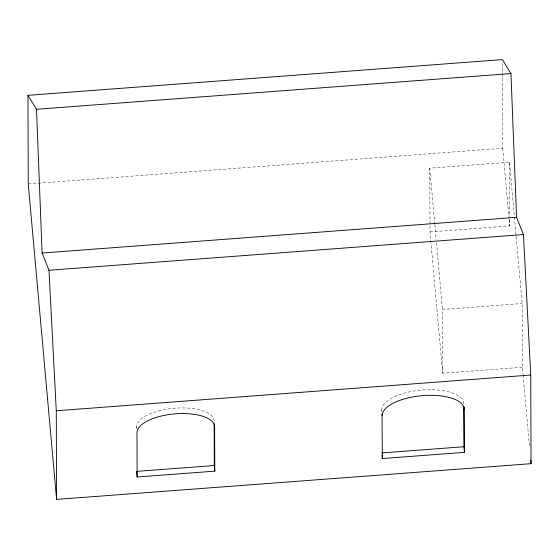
<?xml version="1.0" encoding="UTF-8"?>
<svg xmlns="http://www.w3.org/2000/svg" width="559" height="559" viewBox="0 0 559 559"><rect width="100%" height="100%" fill="white"/><g stroke="black" fill="none" stroke-linecap="round" stroke-linejoin="round"><path stroke-width="0.42" stroke-dasharray="2.79 2.1" d="M28.257 183.967L502.723 148.24L502.422 62.21M522.392 367.256L442.686 373.251L429.997 231.915L429.773 168.182L509.48 162.18L522.169 303.516L522.392 367.256L523.014 374.202M429.997 231.915L509.696 225.92L509.668 217.185M442.686 373.251L442.462 309.518L522.169 303.516M502.723 148.24L509.004 218.15M509.081 219.009L509.696 225.92M523.091 375.068L529.646 448.038M429.773 168.182L434.755 223.677M434.832 224.543L436.16 239.287M436.467 242.753L442.462 309.518M463.788 403.766A41.184 16.833 -5.1 0 0 422.681 389.972A41.184 16.833 -5.1 0 0 381.692 409.95L381.832 411.557M214.139 421.22A38.955 15.918 -5.1 0 0 175.26 408.175A38.955 15.918 -5.1 0 0 136.487 427.069L136.634 428.669M509.48 162.18L509.668 216.312M381.692 409.95L381.699 411.669M136.487 427.069L136.494 428.802"/><path stroke-width="0.84" d="M27.95 95.323L502.415 59.603L510.954 73.564L516.579 217.318L523.441 234.542L530.743 375.033L531.05 463.677L56.585 499.397L28.257 183.967L27.95 95.323L36.489 109.284L42.114 253.045L48.982 270.263L56.277 410.76L56.585 499.397M36.489 109.284L510.954 73.564M42.114 253.045L516.579 217.318M48.982 270.263L523.441 234.542M56.277 410.76L530.743 375.033M214.146 423.827L214.293 465.535L136.641 471.384L137.144 477.002L214.796 471.153L214.642 426.838A38.955 15.918 -5.1 0 0 175.764 413.793A38.955 15.918 -5.1 0 0 136.99 432.68L137.144 477.002M381.839 452.923L463.942 446.739L463.802 407.204M382.056 455.326L382.342 458.541L464.445 452.357L464.075 406.98M530.736 460.197L531.05 463.677M463.942 446.739L464.445 452.357M382.049 413.96L382.342 458.541M214.293 465.535L214.796 471.153M382.195 415.568A41.184 16.833 -5.1 0 1 423.184 395.59A41.184 16.833 -5.1 0 1 464.291 409.384"/></g></svg>
